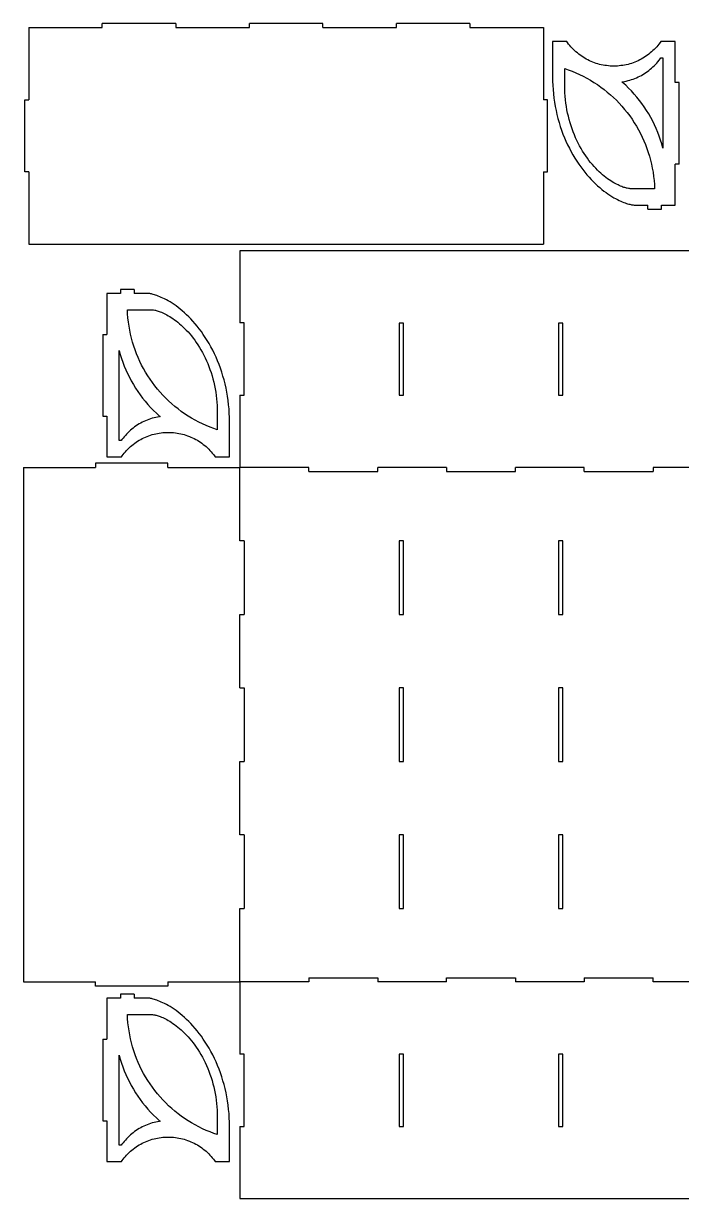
# Model space of a CAD drawing. Header units: centimetres. Extents: x 1 to 147, y 1 to 145.
# Drawn here: x 0.9 to 81.5, y 0.9 to 144.8 of the extents above; entities that cross this region are included whole.
import ezdxf

# ---------------------------------------------------------------- set-up
doc = ezdxf.new("R2010")
doc.units = ezdxf.units.CM
doc.layers.get('0').update_dxf_attribs({"lineweight": 25, "true_color": 0xffffff})

# ---------------------------------------------------------------- blocks, each defined once
blk = doc.blocks.new('block 39')
for p, q in [((0, 0), (-0.5, 0)), ((-0.5, 0), (-0.5, -8.83)), ((0, -8.83), (0, 0)), ((-0.5, -8.83), (0, -8.83))]:
    blk.add_line(p, q)
blk = doc.blocks.new('block 32')
for p, q in [((0, 0), (-59, 0)), ((-59, 0), (-59, -8.83)), ((0, 0), (0, -8.83)), ((-58.5, -8.83), (-59, -8.83)), ((-58.5, -17.67), (-58.5, -8.83)), ((-0.5, -17.67), (-0.5, -8.83)), ((-0.5, -8.83), (0, -8.83)), ((-59, -17.67), (-59, -26.5)), ((-59, -17.67), (-58.5, -17.67)), ((0, -17.67), (-0.5, -17.67)), ((0, -17.67), (0, -26.5)), ((-85.5, -26.5), (-85.5, -89.5)), ((-85.5, -26.5), (-76.67, -26.5)), ((-67.83, -26), (-76.67, -26)), ((-76.67, -26), (-76.67, -26.5)), ((-67.83, -26.5), (-67.83, -26)), ((-67.83, -26.5), (-59, -26.5)), ((-50.57, -26.5), (-59, -26.5)), ((-59, -35.5), (-59, -26.5)), ((-50.57, -27), (-50.57, -26.5)), ((-50.57, -27), (-42.14, -27)), ((-33.71, -26.5), (-42.14, -26.5)), ((-42.14, -27), (-42.14, -26.5)), ((-33.71, -26.5), (-33.71, -27)), ((-33.71, -27), (-25.29, -27)), ((-16.86, -26.5), (-25.29, -26.5)), ((-25.29, -27), (-25.29, -26.5)), ((-16.86, -27), (-16.86, -26.5)), ((-16.86, -27), (-8.43, -27)), ((0, -26.5), (-8.43, -26.5)), ((-8.43, -26.5), (-8.43, -27)), ((0, -35.5), (0, -26.5)), ((0, -26.5), (8.83, -26.5)), ((17.67, -26), (8.83, -26)), ((8.83, -26), (8.83, -26.5)), ((17.67, -26.5), (17.67, -26)), ((17.67, -26.5), (26.5, -26.5)), ((26.5, -89.5), (26.5, -26.5)), ((-58.5, -35.5), (-59, -35.5)), ((-58.5, -35.5), (-58.5, -44.5)), ((-0.5, -35.5), (0, -35.5)), ((-0.5, -35.5), (-0.5, -44.5)), ((-59, -53.5), (-59, -44.5)), ((-59, -44.5), (-58.5, -44.5)), ((0, -44.5), (-0.5, -44.5)), ((0, -53.5), (0, -44.5)), ((-59, -53.5), (-58.5, -53.5)), ((-58.5, -53.5), (-58.5, -62.5)), ((0, -53.5), (-0.5, -53.5)), ((-0.5, -53.5), (-0.5, -62.5)), ((-59, -71.5), (-59, -62.5)), ((-59, -62.5), (-58.5, -62.5)), ((0, -62.5), (-0.5, -62.5)), ((0, -71.5), (0, -62.5)), ((-58.5, -71.5), (-59, -71.5)), ((-58.5, -71.5), (-58.5, -80.5)), ((-0.5, -71.5), (0, -71.5)), ((-0.5, -71.5), (-0.5, -80.5)), ((-59, -89.5), (-59, -80.5)), ((-59, -80.5), (-58.5, -80.5)), ((0, -80.5), (-0.5, -80.5)), ((0, -89.5), (0, -80.5)), ((-50.57, -89), (-42.14, -89)), ((-50.57, -89), (-50.57, -89.5)), ((-42.14, -89), (-42.14, -89.5)), ((-33.71, -89), (-25.29, -89)), ((-33.71, -89.5), (-33.71, -89)), ((-25.29, -89), (-25.29, -89.5)), ((-16.86, -89), (-8.43, -89)), ((-16.86, -89), (-16.86, -89.5)), ((-8.43, -89.5), (-8.43, -89)), ((-85.5, -89.5), (-76.67, -89.5)), ((-76.67, -90), (-76.67, -89.5)), ((-67.83, -90), (-76.67, -90)), ((-67.83, -89.5), (-59, -89.5)), ((-67.83, -89.5), (-67.83, -90)), ((-50.57, -89.5), (-59, -89.5)), ((-59, -89.5), (-59, -98.33)), ((-33.71, -89.5), (-42.14, -89.5)), ((-16.86, -89.5), (-25.29, -89.5)), ((0, -89.5), (-8.43, -89.5)), ((0, -89.5), (0, -98.33)), ((0, -89.5), (8.83, -89.5)), ((8.83, -90), (8.83, -89.5)), ((17.67, -90), (8.83, -90)), ((17.67, -89.5), (26.5, -89.5)), ((17.67, -89.5), (17.67, -90)), ((-58.5, -98.33), (-59, -98.33)), ((-58.5, -107.17), (-58.5, -98.33)), ((-0.5, -107.17), (-0.5, -98.33)), ((-0.5, -98.33), (0, -98.33)), ((-59, -107.17), (-59, -116)), ((-59, -107.17), (-58.5, -107.17)), ((0, -107.17), (-0.5, -107.17)), ((0, -107.17), (0, -116)), ((-59, -116), (0, -116))]:
    blk.add_line(p, q)
blk = doc.blocks.new('block 33')
for p, q in [((0.5, 0), (0, 0)), ((0, 0), (0, -9)), ((0.5, -9), (0.5, 0)), ((0, -9), (0.5, -9))]:
    blk.add_line(p, q)
blk = doc.blocks.new('block 34')
for p, q in [((0.5, 9), (0, 9)), ((0, 9), (0, 0)), ((0.5, 0), (0.5, 9)), ((0, 0), (0.5, 0))]:
    blk.add_line(p, q)
blk = doc.blocks.new('block 35')
for p, q in [((0, 0), (-0.5, 0)), ((-0.5, 0), (-0.5, -9)), ((0, -9), (0, 0)), ((-0.5, -9), (0, -9))]:
    blk.add_line(p, q)
blk = doc.blocks.new('block 36')
for p, q in [((0.5, 0), (0, 0)), ((0, 0), (0, -9)), ((0.5, -9), (0.5, 0)), ((0, -9), (0.5, -9))]:
    blk.add_line(p, q)
blk = doc.blocks.new('block 37')
for p, q in [((0.5, 0), (0, 0)), ((0, 0), (0, -9)), ((0.5, -9), (0.5, 0)), ((0, -9), (0.5, -9))]:
    blk.add_line(p, q)
blk = doc.blocks.new('block 38')
for p, q in [((0, 0), (-0.5, 0)), ((-0.5, 0), (-0.5, -9)), ((0, -9), (0, 0)), ((-0.5, -9), (0, -9))]:
    blk.add_line(p, q)
blk = doc.blocks.new('block 3')
for p, q in [((-4.3, 0), (-4.82, -0.01)), ((0, 0), (-4.3, 0)), ((0, -1.76), (0, 0)), ((-11.31, -1.28), (-11.76, -1.46)), ((-10.85, -1.11), (-11.31, -1.28)), ((-10.38, -0.95), (-10.85, -1.11)), ((-9.9, -0.81), (-10.38, -0.95)), ((-9.42, -0.67), (-9.9, -0.81)), ((-8.93, -0.54), (-9.42, -0.67)), ((-8.43, -0.43), (-8.93, -0.54)), ((-7.92, -0.33), (-8.43, -0.43)), ((-7.42, -0.24), (-7.92, -0.33)), ((-6.9, -0.17), (-7.42, -0.24)), ((-6.39, -0.11), (-6.9, -0.17)), ((-5.87, -0.06), (-6.39, -0.11)), ((-5.35, -0.03), (-5.87, -0.06)), ((-4.82, -0.01), (-5.35, -0.03)), ((-14.25, -2.73), (-14.62, -2.97)), ((-13.86, -2.5), (-14.25, -2.73)), ((-13.47, -2.28), (-13.86, -2.5)), ((-13.06, -2.06), (-13.47, -2.28)), ((-12.63, -1.85), (-13.06, -2.06)), ((-12.2, -1.65), (-12.63, -1.85)), ((-11.76, -1.46), (-12.2, -1.65)), ((-1.39, -3.04), (-1.25, -2.87)), ((-1.25, -2.87), (-1.1, -2.71)), ((-1.1, -2.71), (-0.95, -2.55)), ((-0.95, -2.55), (-0.79, -2.4)), ((-0.79, -2.4), (-0.63, -2.25)), ((-0.63, -2.25), (-0.46, -2.11)), ((-0.46, -2.11), (-0.29, -1.97)), ((-0.29, -1.97), (-0.11, -1.84)), ((-0.11, -1.84), (0, -1.76)), ((-16.3, -4.22), (-16.6, -4.48)), ((-15.99, -3.96), (-16.3, -4.22)), ((-15.67, -3.71), (-15.99, -3.96)), ((-15.34, -3.45), (-15.67, -3.71)), ((-14.99, -3.21), (-15.34, -3.45)), ((-14.62, -2.97), (-14.99, -3.21)), ((-2.24, -4.32), (-2.13, -4.13)), ((-2.13, -4.13), (-2.03, -3.94)), ((-2.03, -3.94), (-1.91, -3.75)), ((-1.91, -3.75), (-1.79, -3.57)), ((-1.79, -3.57), (-1.66, -3.39)), ((-1.66, -3.39), (-1.53, -3.21)), ((-1.53, -3.21), (-1.39, -3.04)), ((-17.65, -5.52), (-17.87, -5.78)), ((-17.4, -5.26), (-17.65, -5.52)), ((-17.15, -5), (-17.4, -5.26)), ((-16.88, -4.74), (-17.15, -5)), ((-16.6, -4.48), (-16.88, -4.74)), ((-2.78, -5.76), (-2.72, -5.55)), ((-2.72, -5.55), (-2.66, -5.34)), ((-2.66, -5.34), (-2.59, -5.13)), ((-2.59, -5.13), (-2.51, -4.92)), ((-2.51, -4.92), (-2.42, -4.72)), ((-2.42, -4.72), (-2.33, -4.52)), ((-2.33, -4.52), (-2.24, -4.32)), ((-18.81, -7.03), (-18.96, -7.27)), ((-18.65, -6.79), (-18.81, -7.03)), ((-18.48, -6.55), (-18.65, -6.79)), ((-18.29, -6.29), (-18.48, -6.55)), ((-18.09, -6.04), (-18.29, -6.29)), ((-17.87, -5.78), (-18.09, -6.04)), ((-3, -7.28), (-2.99, -7.06)), ((-2.99, -7.06), (-2.97, -6.84)), ((-2.97, -6.84), (-2.94, -6.62)), ((-2.94, -6.62), (-2.91, -6.4)), ((-2.91, -6.4), (-2.88, -6.19)), ((-2.88, -6.19), (-2.83, -5.97)), ((-2.83, -5.97), (-2.78, -5.76)), ((-19.61, -8.54), (-19.68, -8.72)), ((-19.53, -8.35), (-19.61, -8.54)), ((-19.44, -8.15), (-19.53, -8.35)), ((-19.34, -7.94), (-19.44, -8.15)), ((-19.22, -7.72), (-19.34, -7.94)), ((-19.1, -7.5), (-19.22, -7.72)), ((-18.96, -7.27), (-19.1, -7.5)), ((-3, -7.5), (-3, -7.28)), ((-3, -7.72), (-3, -7.5)), ((-2.99, -7.94), (-3, -7.72)), ((-2.97, -8.16), (-2.99, -7.94)), ((-2.94, -8.38), (-2.97, -8.16)), ((-2.91, -8.6), (-2.94, -8.38)), ((-2.88, -8.81), (-2.91, -8.6)), ((-19.99, -9.89), (-20, -9.99)), ((-20, -9.99), (-20, -11.67)), ((-19.98, -9.76), (-19.99, -9.89)), ((-19.96, -9.67), (-19.98, -9.76)), ((-19.94, -9.57), (-19.96, -9.67)), ((-19.91, -9.46), (-19.94, -9.57)), ((-19.88, -9.33), (-19.91, -9.46)), ((-19.84, -9.19), (-19.88, -9.33)), ((-19.8, -9.05), (-19.84, -9.19)), ((-19.74, -8.89), (-19.8, -9.05)), ((-19.68, -8.72), (-19.74, -8.89)), ((-2.83, -9.03), (-2.88, -8.81)), ((-2.78, -9.24), (-2.83, -9.03)), ((-2.72, -9.45), (-2.78, -9.24)), ((-2.66, -9.66), (-2.72, -9.45)), ((-2.59, -9.87), (-2.66, -9.66)), ((-2.51, -10.08), (-2.59, -9.87)), ((-2.42, -10.28), (-2.51, -10.08)), ((-2.33, -10.48), (-2.42, -10.28)), ((-2.24, -10.68), (-2.33, -10.48)), ((-2.13, -10.87), (-2.24, -10.68)), ((-2.03, -11.06), (-2.13, -10.87)), ((-1.91, -11.25), (-2.03, -11.06)), ((-1.79, -11.43), (-1.91, -11.25)), ((-1.66, -11.61), (-1.79, -11.43)), ((-20.5, -11.67), (-20.5, -13.33)), ((-20.5, -11.67), (-20, -11.67)), ((-1.53, -11.79), (-1.66, -11.61)), ((-1.39, -11.96), (-1.53, -11.79)), ((-1.25, -12.13), (-1.39, -11.96)), ((-1.1, -12.29), (-1.25, -12.13)), ((-0.95, -12.45), (-1.1, -12.29)), ((-0.79, -12.6), (-0.95, -12.45)), ((-0.63, -12.75), (-0.79, -12.6)), ((-0.46, -12.89), (-0.63, -12.75)), ((-0.29, -13.03), (-0.46, -12.89)), ((-20.5, -13.33), (-20, -13.33)), ((-20, -13.33), (-20, -15)), ((-0.11, -13.16), (-0.29, -13.03)), ((0, -13.24), (-0.11, -13.16)), ((0, -15), (0, -13.24)), ((-20, -15), (-15, -15)), ((-15, -15.5), (-15, -15)), ((-15, -15), (-15, -15)), ((-15, -15.5), (-10, -15.5)), ((-10, -15.5), (-5, -15.5)), ((-5, -15.5), (-5, -15)), ((-5, -15), (-5, -15)), ((-5, -15), (0, -15))]:
    blk.add_line(p, q)
blk = doc.blocks.new('block 2')
for p, q in [((-1.4914, -1.5035), (-1.1197, -1.16522)), ((-1.1197, -1.16522), (-0.7587, -0.81543)), ((-0.7587, -0.81543), (-0.4089, -0.45447)), ((-0.4089, -0.45447), (-0.0706, -0.0827)), ((-0.0706, -0.0827), (0, 0)), ((0, 0), (0.0138, -0.09676)), ((0.0138, -0.09676), (0.0516, -0.31339)), ((0.0516, -0.31339), (0.0962, -0.52872)), ((0.0962, -0.52872), (0.1475, -0.74254)), ((0.1475, -0.74254), (0.2055, -0.95465)), ((0.2055, -0.95465), (0.2702, -1.16484)), ((0.2702, -1.16484), (0.3414, -1.37288)), ((0.3414, -1.37288), (0.4192, -1.57858)), ((-3.4992, -3.01096), (-3.0791, -2.735)), ((-3.0791, -2.735), (-2.6678, -2.44598)), ((-2.6678, -2.44598), (-2.2659, -2.1442)), ((-2.2659, -2.1442), (-1.8736, -1.82993)), ((-1.8736, -1.82993), (-1.4914, -1.5035)), ((0.4192, -1.57858), (0.5033, -1.78175)), ((0.5033, -1.78175), (0.5938, -1.98218)), ((0.5938, -1.98218), (0.6905, -2.17966)), ((0.6905, -2.17966), (0.7934, -2.37399)), ((0.7934, -2.37399), (0.9024, -2.565)), ((0.9024, -2.565), (1.0173, -2.7525)), ((1.0173, -2.7525), (1.138, -2.9363)), ((-6.18242, -4.37814), (-5.71805, -4.18579)), ((-5.71805, -4.18579), (-5.25995, -3.97894)), ((-5.25995, -3.97894), (-4.8086, -3.75783)), ((-4.8086, -3.75783), (-4.3643, -3.52263)), ((-4.3643, -3.52263), (-3.9277, -3.27359)), ((-3.9277, -3.27359), (-3.4992, -3.01096)), ((1.138, -2.9363), (1.2645, -3.11621)), ((1.2645, -3.11621), (1.3965, -3.29207)), ((1.3965, -3.29207), (1.534, -3.46369)), ((1.534, -3.46369), (1.6768, -3.63091)), ((1.6768, -3.63091), (1.8248, -3.79355)), ((1.8248, -3.79355), (1.9778, -3.95146)), ((1.9778, -3.95146), (2.1358, -4.10449)), ((2.1358, -4.10449), (2.2984, -4.25249)), ((2.2984, -4.25249), (2.4656, -4.39531)), ((-8.10449, -5.00171), (-7.60855, -4.86641)), ((2.9276, -5.00171), (-8.10449, -5.00171)), ((-7.60855, -4.86641), (-7.12814, -4.71863)), ((-7.12814, -4.71863), (-6.6526, -4.5558)), ((-6.6526, -4.5558), (-6.18242, -4.37814)), ((2.4656, -4.39531), (2.6372, -4.53281)), ((2.6372, -4.53281), (2.8131, -4.66484)), ((2.8131, -4.66484), (2.9276, -4.7453)), ((2.9276, -4.7453), (2.9276, -5.00171))]:
    blk.add_line(p, q)
blk = doc.blocks.new('блок 1')
for p, q in [((-2.5565, -0.0055), (-2.1378, 0)), ((-2.1378, 0), (0, 0)), ((0, 0), (-0.1437, -0.4198)), ((-8.80505, -1.4827), (-8.45972, -1.3235)), ((-8.45972, -1.3235), (-8.10625, -1.1716)), ((-8.10625, -1.1716), (-7.745, -1.0274)), ((-7.745, -1.0274), (-7.37643, -0.8914)), ((-7.37643, -0.8914), (-7.00096, -0.7639)), ((-7.00096, -0.7639), (-6.619, -0.6453)), ((-6.619, -0.6453), (-6.2311, -0.5359)), ((-6.2311, -0.5359), (-5.8378, -0.436)), ((-5.8378, -0.436), (-5.4394, -0.3458)), ((-5.4394, -0.3458), (-5.0366, -0.2657)), ((-5.0366, -0.2657), (-4.6299, -0.1958)), ((-4.6299, -0.1958), (-4.2198, -0.1363)), ((-4.2198, -0.1363), (-3.8068, -0.0874)), ((-3.8068, -0.0874), (-3.3916, -0.0493)), ((-3.3916, -0.0493), (-2.9746, -0.0219)), ((-2.9746, -0.0219), (-2.5565, -0.0055)), ((-0.5137, -1.3544), (-0.7206, -1.8125)), ((-0.3214, -0.89), (-0.5137, -1.3544)), ((-0.1437, -0.4198), (-0.3214, -0.89)), ((-11.23485, -2.9647), (-10.96605, -2.7639)), ((-10.96605, -2.7639), (-10.6868, -2.5665)), ((-10.6868, -2.5665), (-10.39732, -2.3731)), ((-10.39732, -2.3731), (-10.09784, -2.1841)), ((-10.09784, -2.1841), (-9.78857, -2)), ((-9.78857, -2), (-9.46983, -1.8215)), ((-9.46983, -1.8215), (-9.14189, -1.6489)), ((-9.14189, -1.6489), (-8.80505, -1.4827)), ((-1.1769, -2.7081), (-1.4259, -3.1447)), ((-0.9417, -2.2639), (-1.1769, -2.7081)), ((-0.7206, -1.8125), (-0.9417, -2.2639)), ((-12.81456, -4.41811), (-12.62166, -4.20935)), ((-12.62166, -4.20935), (-12.41782, -4)), ((-12.41782, -4), (-12.20299, -3.79066)), ((-12.20299, -3.79066), (-11.97723, -3.58191)), ((-11.97723, -3.58191), (-11.74057, -3.3743)), ((-11.74057, -3.3743), (-11.49307, -3.1684)), ((-11.49307, -3.1684), (-11.23485, -2.9647)), ((-1.9645, -3.99335), (-2.2535, -4.40457)), ((-1.6886, -3.57324), (-1.9645, -3.99335)), ((-1.4259, -3.1447), (-1.6886, -3.57324)), ((-13.86583, -5.81596), (-13.74666, -5.62695)), ((-13.74666, -5.62695), (-13.61748, -5.43347)), ((-13.61748, -5.43347), (-13.47804, -5.23607)), ((-13.47804, -5.23607), (-13.32817, -5.03528)), ((-13.32817, -5.03528), (-13.16774, -4.83165)), ((-13.16774, -4.83165), (-12.99657, -4.62573)), ((-12.99657, -4.62573), (-12.81456, -4.41811)), ((-3.196, -5.58099), (-3.5343, -5.95276)), ((-2.8696, -5.19879), (-3.196, -5.58099)), ((-2.5553, -4.80652), (-2.8696, -5.19879)), ((-2.2535, -4.40457), (-2.5553, -4.80652)), ((-14.53696, -7.23607), (-14.49376, -7.10858)), ((-14.49376, -7.10858), (-14.44366, -6.97258)), ((-14.44366, -6.97258), (-14.38623, -6.82843)), ((-14.38623, -6.82843), (-14.32106, -6.67651)), ((-14.32106, -6.67651), (-14.24773, -6.51727)), ((-14.24773, -6.51727), (-14.16588, -6.35114)), ((-14.16588, -6.35114), (-14.07517, -6.17856)), ((-14.07517, -6.17856), (-13.97525, -6)), ((-13.97525, -6), (-13.86583, -5.81596)), ((-4.6168, -7.00179), (-4.999, -7.32822)), ((-4.2451, -6.66351), (-4.6168, -7.00179)), ((-3.8841, -6.31372), (-4.2451, -6.66351)), ((-3.5343, -5.95276), (-3.8841, -6.31372)), ((-14.6978, -7.99451), (-14.69212, -7.9126)), ((-14.6978, -10.99216), (-14.6978, -7.99451)), ((-14.69212, -7.9126), (-14.67789, -7.80423)), ((-14.67789, -7.80423), (-14.65009, -7.65417)), ((-14.65009, -7.65417), (-14.62978, -7.56403)), ((-14.62978, -7.56403), (-14.60448, -7.46411)), ((-14.60448, -7.46411), (-14.5737, -7.35468)), ((-14.5737, -7.35468), (-14.53696, -7.23607)), ((-6.6246, -8.50925), (-7.05315, -8.77188)), ((-6.2045, -8.23329), (-6.6246, -8.50925)), ((-5.7932, -7.94427), (-6.2045, -8.23329)), ((-5.3913, -7.64249), (-5.7932, -7.94427)), ((-4.999, -7.32822), (-5.3913, -7.64249)), ((-9.778, -10.05409), (-10.25354, -10.21692)), ((-9.30782, -9.87643), (-9.778, -10.05409)), ((-8.84345, -9.68408), (-9.30782, -9.87643)), ((-8.38535, -9.47723), (-8.84345, -9.68408)), ((-7.93396, -9.25612), (-8.38535, -9.47723)), ((-7.48975, -9.02092), (-7.93396, -9.25612)), ((-7.05315, -8.77188), (-7.48975, -9.02092)), ((-14.19316, -10.96843), (-14.6978, -10.99216)), ((-13.69208, -10.929), (-14.19316, -10.96843)), ((-13.19247, -10.87384), (-13.69208, -10.929)), ((-12.69486, -10.80302), (-13.19247, -10.87384)), ((-12.19971, -10.7166), (-12.69486, -10.80302)), ((-11.70752, -10.61467), (-12.19971, -10.7166)), ((-11.21877, -10.49734), (-11.70752, -10.61467)), ((-10.73395, -10.3647), (-11.21877, -10.49734)), ((-10.25354, -10.21692), (-10.73395, -10.3647))]:
    blk.add_line(p, q)
blk = doc.blocks.new('block 31')
for p, q in [((-26.5, -9), (-26.5, 0)), ((-26.5, 0), (-17.67, 0)), ((-8.83, 0.5), (-17.67, 0.5)), ((-17.67, 0.5), (-17.67, 0)), ((-8.83, 0), (-8.83, 0.5)), ((-8.83, 0), (0, 0)), ((0, -63), (0, 0)), ((-27, -9), (-26.5, -9)), ((-27, -9), (-27, -18)), ((-26.5, -18), (-27, -18)), ((-26.5, -27), (-26.5, -18)), ((-26.5, -27), (-27, -27)), ((-27, -27), (-27, -36)), ((-26.5, -36), (-27, -36)), ((-26.5, -45), (-26.5, -36)), ((-27, -45), (-26.5, -45)), ((-27, -45), (-27, -54)), ((-26.5, -54), (-27, -54)), ((-26.5, -63), (-26.5, -54)), ((-26.5, -63), (-17.67, -63)), ((-17.67, -63.5), (-17.67, -63)), ((-8.83, -63), (0, -63)), ((-8.83, -63), (-8.83, -63.5)), ((-8.83, -63.5), (-17.67, -63.5))]:
    blk.add_line(p, q)

msp = doc.modelspace()

# ---------------------------------------------------------------- block references
for name, p, rotation in [('block 31', (64.57, 117.76), 270), ('block 3', (65.67, 142.54), 90), ('block 2', (74.17, 137.62), 90), ('блок 1', (67.17, 139.24), 90), ('block 3', (26.14, 91.71), 270), ('блок 1', (24.64, 95.02), 270), ('block 2', (17.64, 96.64), 270), ('block 3', (26.14, 5.45), 270), ('блок 1', (24.64, 8.75), 270), ('block 2', (17.64, 10.38), 270)]:
    msp.add_blockref(name, p, dxfattribs=dict(rotation=rotation))
for name, p in [('block 32', (86.42, 116.93)), ('block 39', (47.42, 108.09)), ('block 39', (66.92, 108.09)), ('block 34', (46.92, 72.43)), ('block 33', (66.42, 81.43)), ('block 35', (47.42, 63.43)), ('block 36', (66.42, 63.43)), ('block 37', (46.92, 45.43)), ('block 38', (66.92, 45.43)), ('block 39', (47.42, 18.59)), ('block 39', (66.92, 18.59))]:
    msp.add_blockref(name, p)

doc.saveas('drawing.dxf')
